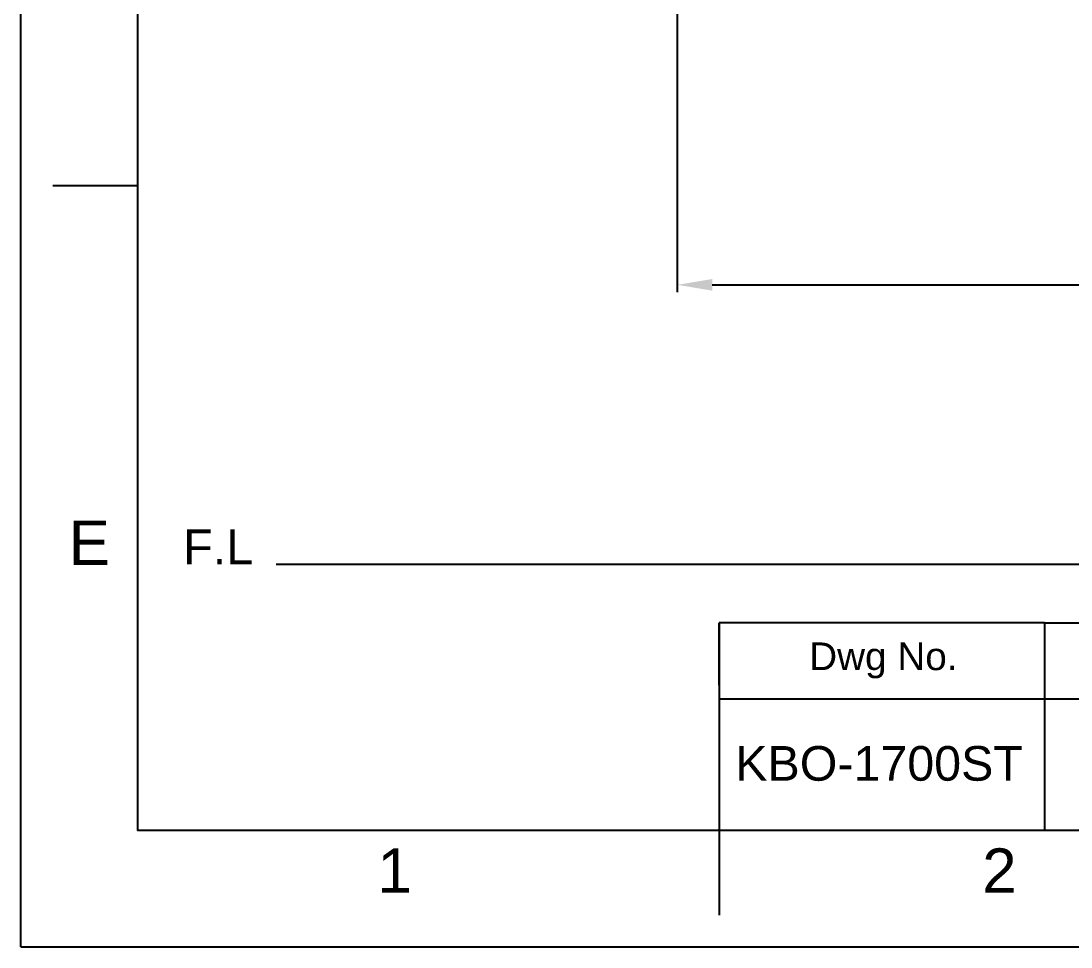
# Model space of a CAD drawing. Header units: millimetres. Extents: x 24958 to 25799, y 1150 to 1745.
# Drawn here: x 24957.8 to 25138.5, y 1150.3 to 1309.6 of the extents above; entities that cross this region are included whole.
import ezdxf
from ezdxf.enums import TextEntityAlignment as Align

# ---------------------------------------------------------------- set-up
doc = ezdxf.new("R2010")
doc.units = ezdxf.units.MM
for name, color, linetype in [('DIM', 3, 'Continuous'), ('FORM', 7, 'Continuous'), ('벽', 2, 'Continuous')]:
    doc.layers.add(name, color=color, linetype=linetype)
doc.layers.add('TEXT', color=2, linetype='Continuous', lineweight=13)
doc.styles.get("Standard").update_dxf_attribs({"font": 'arial.ttf'})
doc.dimstyles.new('ISO-25', dxfattribs={"dimtxt": 7, "dimasz": 5, "dimexe": 1.252, "dimexo": 0.625, "dimgap": 1, "dimtad": 1, "dimtih": 1, "dimtoh": 1, "dimdec": 1, "dimdsep": 46, "dimtxsty": 'Standard', "dimcen": 0, "dimclrd": 3, "dimclre": 3, "dimclrt": 4, "dimadec": 0, "dimazin": 0, "dimtfac": 1, "dimtdec": 1, "dimtmove": 0, "dimatfit": 3, "dimfxl": 1, "dimarcsym": 0})

# ---------------------------------------------------------------- blocks, each defined once
blk = doc.blocks.new('*D61')
at = {"layer": 'Defpoints', "color": 0, "transparency": 16777216}
for p in [(25070.73, 1393.99), (25331.13, 1394.79), (25331.13, 1264.26)]:
    blk.add_point(p, dxfattribs=at)
at = {"layer": 'DIM', "color": 3, "lineweight": -2, "transparency": 16777216}
for p, q in [((25070.73, 1393.36), (25070.73, 1263.01)), ((25331.13, 1394.17), (25331.13, 1263.01)), ((25076.73, 1264.26), (25189.26, 1264.26)), ((25325.13, 1264.26), (25212.59, 1264.26))]:
    blk.add_line(p, q, dxfattribs=at)
at = {"layer": 'DIM', "color": 3, "transparency": 16777216}
for points in [[(25076.73, 1265.26), (25076.73, 1263.26), (25070.73, 1264.26)], [(25325.13, 1265.26), (25325.13, 1263.26), (25331.13, 1264.26)]]:
    blk.add_solid(points, dxfattribs=at)
at = {"layer": 'DIM', "color": 4, "transparency": 16777216, "insert": (25200.93, 1264.26), "char_height": 6, "attachment_point": 5}
blk.add_mtext('260.4', dxfattribs=at)

msp = doc.modelspace()

# ---------------------------------------------------------------- linework, layer by layer
at = {"layer": 'FORM', "color": 7, "linetype": 'Continuous'}
for p, q in [((24957.77, 1150.35), (24957.77, 1745.06)), ((24977.8, 1725.03), (24977.8, 1170.37)), ((24977.8, 1281.3), (24963.25, 1281.3)), ((25133.94, 1206.13), (25077.92, 1206.13)), ((25077.92, 1206.13), (25077.92, 1170.37)), ((25077.92, 1195.4), (25077.92, 1206.13)), ((25778.75, 1170.37), (24977.8, 1170.37)), ((25077.92, 1170.37), (25077.92, 1155.82)), ((24957.77, 1150.35), (25798.77, 1150.35))]:
    msp.add_line(p, q, dxfattribs=at)
at = {"layer": 'FORM'}
for p, q in [((25133.94, 1206.13), (25778.75, 1206.13)), ((25133.94, 1206.13), (25133.94, 1170.37)), ((25077.92, 1193.02), (25635.72, 1193.02))]:
    msp.add_line(p, q, dxfattribs=at)
at = {"layer": '벽'}
msp.add_line((25001.71, 1216.19), (25696.56, 1216.19), dxfattribs=at)

# ---------------------------------------------------------------- texts
at = {"layer": 'FORM', "char_height": 7.63, "attachment_point": 5}
for s, width, insert in [('E', 10.0119, (24969.54, 1219.89)), ('2', 50.0595, (25126.16, 1163.49)), ('1', 50.0595, (25022.08, 1163.49))]:
    msp.add_mtext_dynamic_manual_height_columns(s, width=width, gutter_width=12.51, heights=[0], dxfattribs=dict(at, insert=insert))
at = {"layer": 'TEXT', "attachment_point": 5}
for s, insert, char_height in [('Dwg No.', (25106.19, 1199.64), 4.768), ('KBO-1700ST', (25105.45, 1181.89), 5.959)]:
    msp.add_mtext_dynamic_manual_height_columns(s, width=56.019, gutter_width=29.8, heights=[0], dxfattribs=dict(at, insert=insert, char_height=char_height))
at = {"layer": '벽'}
msp.add_text('F.L', height=6, dxfattribs=at).set_placement((24991.71, 1219.19), align=Align.MIDDLE_CENTER)

# ---------------------------------------------------------------- dimensions: what is measured, and where the dimension line sits
at = {"layer": 'DIM', "color": 3}
dim = msp.add_linear_dim(base=(25331.13, 1264.26), p1=(25070.73, 1393.99), p2=(25331.13, 1394.79), dimstyle='ISO-25', override={"dimtxt": 6, "dimasz": 6, "dimgap": 1.5, "dimtad": 0}, dxfattribs=at)
dim.commit()
dim.dimension.update_dxf_attribs({"geometry": '*D61', "text_midpoint": (25200.93, 1264.26)})

doc.saveas('drawing.dxf')
